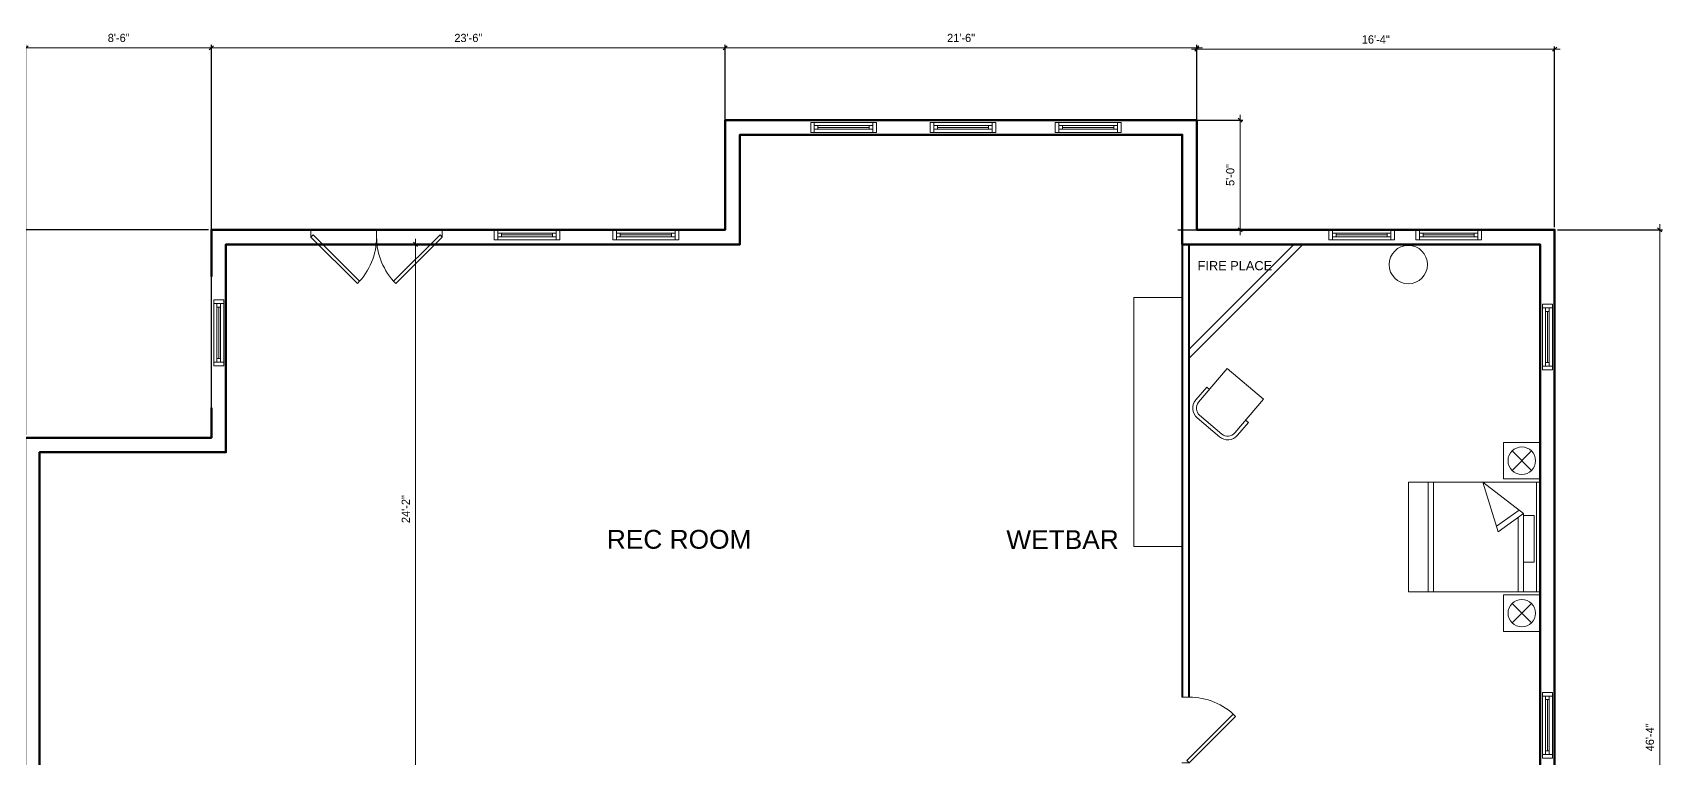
# Model space of a CAD drawing. Extents: x 4834 to 83801, y -13735 to 32221.
# Drawn here: x 10086 to 10979, y -10446 to -10049 of the extents above; entities that cross this region are included whole.
import ezdxf

# ---------------------------------------------------------------- set-up
doc = ezdxf.new("R2010")
doc.units = 0
doc.header["$LTSCALE"] = 8
doc.header["$MEASUREMENT"] = 0
doc.layers.get('0').update_dxf_attribs({"lineweight": 9})
doc.layers.get('DefPoints').update_dxf_attribs({"color": 17})
for name, color, linetype, lineweight in [('A-DIM-480', 52, 'Continuous', 18), ('A-LIGHT+', 133, 'Continuous', 9), ('A-WALL', 7, 'Continuous', 40), ('A-Wall-New', 1, 'Continuous', 50), ('A-windoor', 2, 'Continuous', 13), ('door', 43, 'Continuous', 13), ('Furniture', 132, 'Continuous', 5)]:
    doc.layers.add(name, color=color, linetype=linetype, lineweight=lineweight)
doc.layers.add('PDF2_Layer 1', color=7, linetype='Continuous', true_color=0xffffff)
doc.layers.add('PDF3_Text', color=7, linetype='Continuous')
doc.styles.add('PDF Arial', font='arial.ttf')
doc.styles.get("Standard").update_dxf_attribs({"font": 'stylu.ttf'})
doc.dimstyles.new('Forum 24', dxfattribs={"dimscale": 24, "dimtxt": 0.1875, "dimasz": 0.09375, "dimexe": 0.0625, "dimexo": 0.0625, "dimgap": 0.125, "dimtad": 1, "dimdec": 4, "dimrnd": 1, "dimzin": 7, "dimdsep": 46, "dimlunit": 4, "dimtxsty": 'Standard', "dimblk": 'OBLIQUE', "dimblk1": 'DIMTICK', "dimblk2": 'OBLIQUE', "dimcen": -0.0625, "dimdle": 0.125, "dimclrd": 256, "dimclre": 256, "dimclrt": 256, "dimadec": 0, "dimazin": 0, "dimtfac": 1, "dimtdec": 4, "dimtmove": 1, "dimatfit": 3, "dimfxl": 0.0625, "dimtvp": 1.2, "dimfrac": 2, "dimtolj": 1, "dimtzin": 7, "dimlwd": 13, "dimarcsym": 0})

# ---------------------------------------------------------------- blocks, each defined once
blk = doc.blocks.new('*U153')
for p, q in [((-18, 0), (14, 0)), ((-18, -3.75), (-18, -1.75)), ((-18, -1.75), (14, -1.75)), ((14, -3.75), (-18, -3.75)), ((-18, -5.5), (14, -5.5)), ((-16, -1.75), (-16, -3.75)), ((12, -2.75), (-16, -2.75)), ((12, -1.75), (12, -3.75)), ((14, -1.75), (14, -3.75))]:
    blk.add_line(p, q)
blk.add_lwpolyline([(-18, -5.5), (-20, -5.5), (-20, 0), (-18, 0)], close=True)
at = {"extrusion": (0, 0, -1)}
blk.add_lwpolyline([(-14, -5.5), (-16, -5.5), (-16, 0), (-14, 0)], close=True, dxfattribs=at)
blk = doc.blocks.new('A$C4D910482')
at = {"layer": 'Furniture', "linetype": 'Continuous'}
for p, q in [((31.34, 27.96), (7, 27.96)), ((16.29, 27.96), (16.29, 29.96)), ((31.34, 2), (31.34, 27.96)), ((2, 22.96), (2, 7)), ((7, 2), (31.34, 2)), ((16.29, 0), (16.29, 2))]:
    blk.add_line(p, q, dxfattribs=at)
for points in [[(16.29, 29.96), (7, 29.96)], [(0, 22.96), (0, 7)], [(7, 0), (16.29, 0)]]:
    blk.add_lwpolyline(points, dxfattribs=at)
for centre, radius, start, end in [((7, 22.96), 7, 90, 180), ((7, 22.96), 5, 90, 180), ((7, 7), 7, 180, 270), ((7, 7), 5, 180, 270)]:
    blk.add_arc(centre, radius, start, end, dxfattribs=at)
blk = doc.blocks.new('A$C13B4006E')
at = {"layer": 'Furniture'}
for p, q in [((0, 83.54), (0, 103.54)), ((0, 103.54), (20, 103.54)), ((4.68, 98.86), (15.32, 88.21)), ((4.68, 88.21), (15.32, 98.86)), ((20, 83.54), (20, 103.54)), ((0, 83.54), (20, 83.54)), ((2, 21.77), (2, 81.77)), ((9, 38.97), (9, 81.77)), ((12, 41.12), (12, 81.77)), ((58.34, 81.77), (58.34, 21.77)), ((61.34, 81.77), (61.34, 21.77)), ((9, 38.97), (22.88, 48.93)), ((11.48, 37.05), (23.81, 45.91)), ((22.88, 48.93), (31.26, 21.77)), ((31.26, 21.77), (9, 38.97)), ((0, 20), (20, 20)), ((0, 20), (0, 0)), ((20, 20), (20, 0)), ((4.68, 4.68), (15.32, 15.32)), ((4.68, 15.32), (15.32, 4.68)), ((0, 0), (20, 0))]:
    blk.add_line(p, q, dxfattribs=at)
blk.add_lwpolyline([(72, 81.77), (0, 81.77), (0, 21.77), (72, 21.77)], close=True, dxfattribs=at)
blk.add_lwpolyline([(9, 39.96), (3.3, 39.96), (3.3, 65.54), (9, 65.54)], dxfattribs=at)
for centre in [(10, 93.54), (10, 10)]:
    blk.add_circle(centre, 7.53, dxfattribs=at)
blk = doc.blocks.new('*U2568')
for p, q in [((0, 0), (0, -4)), ((-36, 0), (-36, -4))]:
    blk.add_line(p, q)
blk.add_lwpolyline([(0, 0), (-25.46, 25.46), (-26.69, 24.22), (-1.24, -1.24)], close=True)
blk.add_arc((0, 0), 36, 135, 180)
blk = doc.blocks.new('_Oblique')
at = {"color": 0, "linetype": 'ByBlock', "lineweight": -2}
blk.add_line((-0.5, -0.5), (0.5, 0.5), dxfattribs=at)
blk = doc.blocks.new('*D2669')
at = {"layer": 'A-DIM-480', "lineweight": -2, "transparency": 16777216}
for p, q in [((10921.05, -10156.5), (10978.59, -10156.5)), ((10921.05, -10712.58), (10978.59, -10712.58))]:
    blk.add_line(p, q, dxfattribs=at)
at = {"layer": 'A-DIM-480', "lineweight": 13, "transparency": 16777216}
blk.add_line((10977.09, -10715.58), (10977.09, -10153.5), dxfattribs=at)
at = {"layer": 'DefPoints', "color": 0, "transparency": 16777216}
for p in [(10919.55, -10156.5), (10977.09, -10156.5), (10919.55, -10712.58)]:
    blk.add_point(p, dxfattribs=at)
at = {"layer": 'A-DIM-480', "lineweight": 13, "transparency": 16777216, "xscale": 2.25, "yscale": 2.25, "zscale": 2.25}
for p, rotation in [((10977.09, -10156.5), 90), ((10977.09, -10712.58), 270)]:
    blk.add_blockref('_Oblique', p, dxfattribs=dict(at, rotation=rotation))
at = {"layer": 'A-DIM-480', "transparency": 16777216, "insert": (10971.74, -10434.54), "char_height": 4.5, "attachment_point": 5, "rotation": 90}
blk.add_mtext('\\A1;46\'-4"', dxfattribs=at)
blk = doc.blocks.new('DIMTICK')
for p, q in [((-1, 0), (1, 0)), ((0, 1), (0, -1))]:
    blk.add_line(p, q)
at = {"const_width": 0.141}
blk.add_lwpolyline([(0.71, 0.71), (-0.71, -0.71)], dxfattribs=at)
blk = doc.blocks.new('*D2680')
at = {"layer": 'A-DIM-480', "lineweight": 13, "transparency": 16777216}
blk.add_line((10922.55, -10057.65), (10720.55, -10057.65), dxfattribs=at)
at = {"layer": 'A-DIM-480', "lineweight": -2, "transparency": 16777216}
for p, q in [((10723.55, -10150), (10723.55, -10056.15)), ((10919.55, -10155), (10919.55, -10056.15))]:
    blk.add_line(p, q, dxfattribs=at)
at = {"layer": 'DefPoints', "color": 0, "transparency": 16777216}
for p in [(10723.55, -10057.65), (10723.55, -10151.5), (10919.55, -10156.5)]:
    blk.add_point(p, dxfattribs=at)
at = {"layer": 'A-DIM-480', "lineweight": 13, "transparency": 16777216, "xscale": 2.25, "yscale": 2.25, "zscale": 2.25, "rotation": 180}
blk.add_blockref('_Oblique', (10723.55, -10057.65), dxfattribs=at)
at = {"layer": 'A-DIM-480', "lineweight": 13, "transparency": 16777216, "xscale": 2.25, "yscale": 2.25, "zscale": 2.25}
blk.add_blockref('_Oblique', (10919.55, -10057.65), dxfattribs=at)
at = {"layer": 'A-DIM-480', "transparency": 16777216, "insert": (10821.55, -10052.3), "char_height": 4.5, "attachment_point": 5}
blk.add_mtext('\\A1;16\'-4"', dxfattribs=at)
blk = doc.blocks.new('*D2681')
at = {"layer": 'A-DIM-480', "lineweight": 13, "transparency": 16777216}
blk.add_line((10726.55, -10056.8), (10462.15, -10056.8), dxfattribs=at)
at = {"layer": 'A-DIM-480', "lineweight": -2, "transparency": 16777216}
for p, q in [((10465.15, -10095), (10465.15, -10055.3)), ((10723.55, -10095), (10723.55, -10055.3))]:
    blk.add_line(p, q, dxfattribs=at)
at = {"layer": 'DefPoints', "color": 0, "transparency": 16777216}
for p in [(10465.15, -10056.8), (10465.15, -10096.5), (10723.55, -10096.5)]:
    blk.add_point(p, dxfattribs=at)
at = {"layer": 'A-DIM-480', "lineweight": 13, "transparency": 16777216, "xscale": 2.25, "yscale": 2.25, "zscale": 2.25, "rotation": 180}
blk.add_blockref('_Oblique', (10465.15, -10056.8), dxfattribs=at)
at = {"layer": 'A-DIM-480', "lineweight": 13, "transparency": 16777216, "xscale": 2.25, "yscale": 2.25, "zscale": 2.25}
blk.add_blockref('_Oblique', (10723.55, -10056.8), dxfattribs=at)
at = {"layer": 'A-DIM-480', "transparency": 16777216, "insert": (10594.35, -10051.47), "char_height": 4.5, "attachment_point": 5}
blk.add_mtext('\\A1;21\'-6"', dxfattribs=at)
blk = doc.blocks.new('*D2682')
at = {"layer": 'A-DIM-480', "lineweight": 13, "transparency": 16777216}
blk.add_line((10468.15, -10056.8), (10180.59, -10056.8), dxfattribs=at)
at = {"layer": 'A-DIM-480', "lineweight": -2, "transparency": 16777216}
for p, q in [((10183.59, -10155), (10183.59, -10055.3)), ((10465.15, -10155), (10465.15, -10055.3))]:
    blk.add_line(p, q, dxfattribs=at)
at = {"layer": 'DefPoints', "color": 0, "transparency": 16777216}
for p in [(10183.59, -10056.8), (10183.59, -10156.5), (10465.15, -10156.5)]:
    blk.add_point(p, dxfattribs=at)
at = {"layer": 'A-DIM-480', "lineweight": 13, "transparency": 16777216, "xscale": 2.25, "yscale": 2.25, "zscale": 2.25, "rotation": 180}
blk.add_blockref('_Oblique', (10183.59, -10056.8), dxfattribs=at)
at = {"layer": 'A-DIM-480', "lineweight": 13, "transparency": 16777216, "xscale": 2.25, "yscale": 2.25, "zscale": 2.25}
blk.add_blockref('_Oblique', (10465.15, -10056.8), dxfattribs=at)
at = {"layer": 'A-DIM-480', "transparency": 16777216, "insert": (10324.37, -10051.47), "char_height": 4.5, "attachment_point": 5}
blk.add_mtext('\\A1;23\'-6"', dxfattribs=at)
blk = doc.blocks.new('*D2683')
at = {"layer": 'A-DIM-480', "lineweight": 13, "transparency": 16777216}
blk.add_line((10186.59, -10056.8), (10079.03, -10056.8), dxfattribs=at)
at = {"layer": 'A-DIM-480', "lineweight": -2, "transparency": 16777216}
for p, q in [((10082.03, -10268.92), (10082.03, -10055.3)), ((10183.59, -10268.91), (10183.59, -10055.3))]:
    blk.add_line(p, q, dxfattribs=at)
at = {"layer": 'DefPoints', "color": 0, "transparency": 16777216}
for p in [(10082.03, -10056.8), (10082.03, -10270.42), (10183.59, -10270.41)]:
    blk.add_point(p, dxfattribs=at)
at = {"layer": 'A-DIM-480', "lineweight": 13, "transparency": 16777216, "xscale": 2.25, "yscale": 2.25, "zscale": 2.25, "rotation": 180}
blk.add_blockref('_Oblique', (10082.03, -10056.8), dxfattribs=at)
at = {"layer": 'A-DIM-480', "lineweight": 13, "transparency": 16777216, "xscale": 2.25, "yscale": 2.25, "zscale": 2.25}
blk.add_blockref('_Oblique', (10183.59, -10056.8), dxfattribs=at)
at = {"layer": 'A-DIM-480', "transparency": 16777216, "insert": (10132.81, -10051.47), "char_height": 4.5, "attachment_point": 5}
blk.add_mtext('\\A1;8\'-6"', dxfattribs=at)
blk = doc.blocks.new('*D2673')
at = {"layer": 'A-DIM-480', "lineweight": -2, "transparency": 16777216}
for p, q in [((10182.09, -10156.5), (9774.93, -10156.5)), ((10182.09, -10270.41), (9774.93, -10270.41))]:
    blk.add_line(p, q, dxfattribs=at)
at = {"layer": 'A-DIM-480', "lineweight": 13, "transparency": 16777216}
blk.add_line((9776.43, -10273.41), (9776.43, -10153.5), dxfattribs=at)
at = {"layer": 'DefPoints', "color": 0, "transparency": 16777216}
for p in [(9776.43, -10156.5), (10183.59, -10156.5), (10183.59, -10270.41)]:
    blk.add_point(p, dxfattribs=at)
at = {"layer": 'A-DIM-480', "lineweight": 13, "transparency": 16777216, "xscale": 2.25, "yscale": 2.25, "zscale": 2.25}
for p, rotation in [((9776.43, -10156.5), 90), ((9776.43, -10270.41), 270)]:
    blk.add_blockref('_Oblique', p, dxfattribs=dict(at, rotation=rotation))
at = {"layer": 'A-DIM-480', "transparency": 16777216, "insert": (9771.1, -10213.45), "char_height": 4.5, "attachment_point": 5, "rotation": 90}
blk.add_mtext('\\A1;9\'-6"', dxfattribs=at)
blk = doc.blocks.new('*D2674')
at = {"layer": 'A-DIM-480', "lineweight": -2, "transparency": 16777216}
for p, q in [((10713.05, -10096.5), (10748.7, -10096.5)), ((10713.05, -10156.5), (10748.7, -10156.5))]:
    blk.add_line(p, q, dxfattribs=at)
at = {"layer": 'A-DIM-480', "lineweight": 13, "transparency": 16777216}
blk.add_line((10747.2, -10159.5), (10747.2, -10093.5), dxfattribs=at)
at = {"layer": 'DefPoints', "color": 0, "transparency": 16777216}
for p in [(10711.55, -10096.5), (10747.2, -10096.5), (10711.55, -10156.5)]:
    blk.add_point(p, dxfattribs=at)
at = {"layer": 'A-DIM-480', "lineweight": 13, "transparency": 16777216, "xscale": 2.25, "yscale": 2.25, "zscale": 2.25}
for p, rotation in [((10747.2, -10096.5), 90), ((10747.2, -10156.5), 270)]:
    blk.add_blockref('_Oblique', p, dxfattribs=dict(at, rotation=rotation))
at = {"layer": 'A-DIM-480', "transparency": 16777216, "insert": (10741.84, -10126.5), "char_height": 4.5, "attachment_point": 5, "rotation": 90}
blk.add_mtext('\\A1;5\'-0"', dxfattribs=at)
blk = doc.blocks.new('*D2716')
at = {"layer": 'A-DIM-480', "lineweight": 13, "transparency": 16777216}
blk.add_line((10295.46, -10457.54), (10295.46, -10161.5), dxfattribs=at)
at = {"layer": 'A-DIM-480', "lineweight": -2, "transparency": 16777216}
for p, q in [((10313.58, -10164.5), (10293.96, -10164.5)), ((10313.58, -10454.54), (10293.96, -10454.54))]:
    blk.add_line(p, q, dxfattribs=at)
at = {"layer": 'DefPoints', "color": 0, "transparency": 16777216}
for p in [(10295.46, -10164.5), (10315.08, -10164.5), (10315.08, -10454.54)]:
    blk.add_point(p, dxfattribs=at)
at = {"layer": 'A-DIM-480', "lineweight": 13, "transparency": 16777216, "xscale": 2.25, "yscale": 2.25, "zscale": 2.25}
for p, rotation in [((10295.46, -10164.5), 90), ((10295.46, -10454.54), 270)]:
    blk.add_blockref('_Oblique', p, dxfattribs=dict(at, rotation=rotation))
at = {"layer": 'A-DIM-480', "transparency": 16777216, "insert": (10290.11, -10309.52), "char_height": 4.5, "attachment_point": 5, "rotation": 90}
blk.add_mtext('\\A1;24\'-2"', dxfattribs=at)

msp = doc.modelspace()

# ---------------------------------------------------------------- linework, layer by layer
at = {"layer": 'A-LIGHT+'}
for points in [[(10719.04946, -10222.11915), (10776.67076, -10164.49785)], [(10719.04946, -10227.0689), (10781.6205, -10164.49785)]]:
    msp.add_lwpolyline(points, dxfattribs=at)
at = {"layer": 'A-WALL'}
for p, q in [((10715.54946, -10164.49785), (10715.54946, -10412.50247)), ((10719.04946, -10164.49785), (10719.04946, -10412.50247))]:
    msp.add_line(p, q, dxfattribs=at)
at = {"layer": 'A-Wall-New'}
for points in [[(10183.59034, -10254.07725), (10183.59034, -10270.40518), (10081.48946, -10270.42839), (10081.48946, -10743.57718), (10313.46946, -10743.57718), (10313.46946, -10711.57718), (10493.46946, -10711.57718), (10493.46946, -10743.57718), (10723.54875, -10743.57718), (10723.54948, -10711.57718), (10919.54946, -10711.57718), (10919.54946, -10156.49785), (10723.54946, -10156.49785), (10723.54946, -10096.49785), (10465.1504, -10096.49785), (10465.1504, -10156.49785), (10183.59034, -10156.49785), (10183.59034, -10182.07725)], [(10191.59034, -10189.31998), (10191.59034, -10278.40334), (10089.48946, -10278.42655), (10089.48946, -10735.57718), (10305.46946, -10735.57718), (10305.46946, -10703.57718), (10501.46946, -10703.57718), (10501.46946, -10735.57718), (10715.54893, -10735.57718), (10715.54967, -10703.57718), (10911.54946, -10703.57718), (10911.54946, -10164.49785), (10715.54946, -10164.49785), (10715.54946, -10104.49785), (10473.1504, -10104.49785), (10473.1504, -10164.49785), (10191.59034, -10164.49785), (10191.59034, -10189.31998)], [(10191.59034, -10217.76012), (10191.59034, -10218.39437)]]:
    msp.add_lwpolyline(points, dxfattribs=at)
at = {"layer": 'Furniture'}
msp.add_lwpolyline([(10715.54946, -10193.6313), (10688.93476, -10193.6313), (10688.93476, -10330.01221), (10715.54946, -10330.01221)], close=True, dxfattribs=at)
at = {"layer": 'Furniture', "linetype": 'Continuous'}
msp.add_circle((10839.36576, -10175.57191), 10.5, dxfattribs=at)
at = {"layer": 'PDF2_Layer 1', "lineweight": 0}
msp.add_line((10465.1504, -10156.49785), (10331.1504, -10156.49785), dxfattribs=at)

# ---------------------------------------------------------------- block references
at = {"layer": 'A-windoor', "lineweight": 25}
for p, rotation in [((10527.93947, -10103.19838), 180), ((10593.4091, -10103.19838), 180), ((10661.96695, -10103.19838), 180), ((10354.57503, -10162.07612), 180), ((10419.63475, -10162.07612), 180), ((10811.77706, -10162.07612), 180), ((10859.45772, -10162.10272), 180), ((10184.92078, -10210.97075), 89.99999999999997), ((10912.82714, -10213.21404), 89.99999999999997), ((10912.82714, -10425.9016), 89.99999999999997)]:
    msp.add_blockref('*U153', p, dxfattribs=dict(at, rotation=rotation))
at = {"layer": 'door', "lineweight": 20}
for p, rotation in [((10238.12215, -10160.49785), 180), ((10719.27357, -10448.50247), 270)]:
    msp.add_blockref('*U2568', p, dxfattribs=dict(at, rotation=rotation))
at = {"layer": 'door', "lineweight": 20, "xscale": -1, "rotation": 180}
msp.add_blockref('*U2568', (10310.12215, -10160.49785), dxfattribs=at)
at = {"layer": 'Furniture'}
for name, p, rotation in [('A$C4D910482', (10741.24232, -10274.44095), 49.71237817488446), ('A$C13B4006E', (10911.54946, -10273.00004), 180)]:
    msp.add_blockref(name, p, dxfattribs=dict(at, rotation=rotation))

# ---------------------------------------------------------------- texts
at = {"layer": 'A-WALL', "insert": (10723.92374, -10173.66756), "char_height": 5.010742, "attachment_point": 1, "style": 'PDF Arial'}
msp.add_mtext('FIRE PLACE', dxfattribs=at)
at = {"layer": 'PDF3_Text', "lineweight": 0, "char_height": 10.307812, "attachment_point": 7, "style": 'PDF Arial'}
for s, insert in [('REC ROOM', (10400.28094, -10331.37259)), ('WETBAR', (10619.13948, -10331.37259))]:
    msp.add_mtext(s, dxfattribs=dict(at, insert=insert))

# ---------------------------------------------------------------- dimensions: what is measured, and where the dimension line sits
at = {"layer": 'A-DIM-480'}
for base, p1, p2, picture, middle in [((10082.03107, -10056.80448), (10183.59034, -10270.40518), (10082.03107, -10270.42451), '*D2683', (10132.8107, -10051.47048)), ((10183.59034, -10056.80448), (10465.1504, -10156.49785), (10183.59034, -10156.49785), '*D2682', (10324.37037, -10051.47048)), ((10465.1504, -10056.80448), (10723.54946, -10096.49785), (10465.1504, -10096.49785), '*D2681', (10594.34993, -10051.47048)), ((10723.54946, -10057.65347), (10919.54946, -10156.49785), (10723.54946, -10151.49785), '*D2680', (10821.54946, -10052.30299))]:
    dim = msp.add_linear_dim(base=base, p1=p1, p2=p2, dimstyle='Forum 24', dxfattribs=at)
    dim.commit()
    dim.dimension.update_dxf_attribs({"geometry": picture, "text_midpoint": middle})
for base, p1, p2, picture, middle in [((10747.20252, -10096.49785), (10711.54946, -10156.49785), (10711.54946, -10096.49785), '*D2674', (10741.83887, -10126.49785)), ((9776.43405, -10156.49785), (10183.59034, -10270.40518), (10183.59034, -10156.49785), '*D2673', (9771.10005, -10213.45151)), ((10295.45891, -10164.49785), (10315.07594, -10454.53785), (10315.07594, -10164.49785), '*D2716', (10290.10843, -10309.51785)), ((10977.08741, -10156.49785), (10919.54946, -10712.57718), (10919.54946, -10156.49785), '*D2669', (10971.73694, -10434.53751))]:
    dim = msp.add_linear_dim(base=base, p1=p1, p2=p2, angle=90, dimstyle='Forum 24', dxfattribs=at)
    dim.commit()
    dim.dimension.update_dxf_attribs({"geometry": picture, "text_midpoint": middle})

doc.saveas('drawing.dxf')
